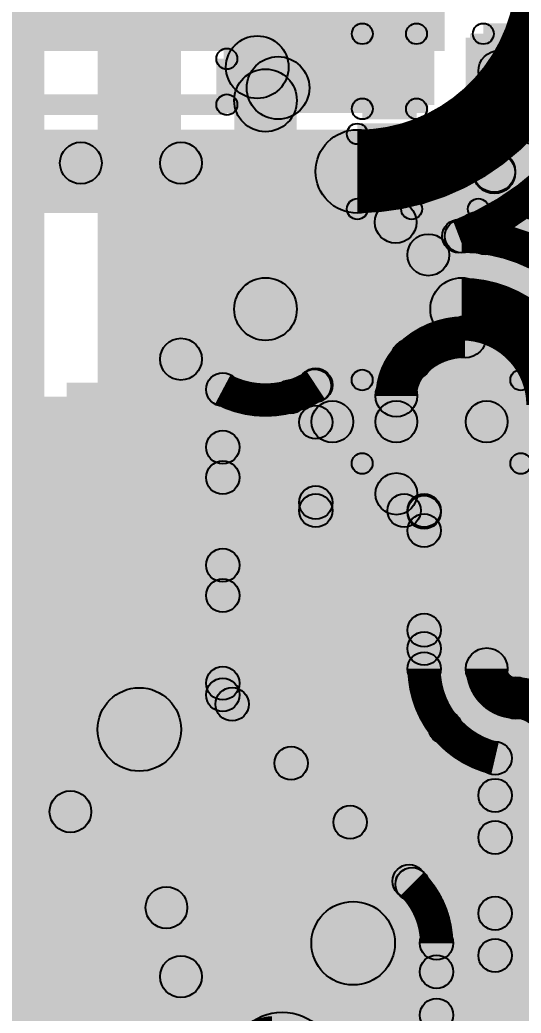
# Model space of a CAD drawing. Header units: millimetres. Extents: x -0.55 to 1.07, y -0.21 to 1.95.
# Drawn here: x -0.0039 to 0.1163, y 0.7132 to 0.9513 of the extents above; entities that cross this region are included whole.
import ezdxf

# ---------------------------------------------------------------- set-up
doc = ezdxf.new("R2010")
doc.units = ezdxf.units.MM
doc.header["$MEASUREMENT"] = 0
for name, color, linetype in [('BottomLayer', 5, 'Continuous'), ('BottomOverlay', 54, 'Continuous'), ('BottomPaste', 16, 'Continuous'), ('BottomSolder', 6, 'Continuous'), ('TopLayer', 1, 'Continuous'), ('TopOverlay', 2, 'Continuous'), ('TopPaste', 8, 'Continuous'), ('TopSolder', 216, 'Continuous'), ('ViaHoleLayer', 16, 'Continuous')]:
    doc.layers.add(name, color=color, linetype=linetype)

# ---------------------------------------------------------------- blocks, each defined once
blk = doc.blocks.new('CAP_0201_B_11')
at = {"layer": 'BottomLayer'}
for points in [[(-0.01772, 0.00591), (-0.00591, 0.00591), (-0.00591, -0.00591), (-0.01772, -0.00591)], [(0.00591, 0.00591), (0.01772, 0.00591), (0.01772, -0.00591), (0.00591, -0.00591)]]:
    blk.add_hatch(color=5, dxfattribs=at).paths.add_polyline_path(points)
at = {"layer": 'BottomOverlay'}
h = blk.add_hatch(color=54, dxfattribs=at)
edge = h.paths.add_edge_path()
edge.add_arc((-0.021, 0.009), 0.0025, 0, 360)
h = blk.add_hatch(color=54, dxfattribs=at)
edge = h.paths.add_edge_path()
edge.add_arc((-0.021, 0.009), 0.0025, 0, 360)
for points in [[(-0.021, 0.0065), (-0.021, 0.0115), (-0.008, 0.0115), (-0.008, 0.0065)], [(0.008, 0.0065), (0.008, 0.0115), (0.021, 0.0115), (0.021, 0.0065)], [(-0.0185, -0.009), (-0.0235, -0.009), (-0.0235, 0.009), (-0.0185, 0.009)], [(0.0235, -0.009), (0.0185, -0.009), (0.0185, 0.009), (0.0235, 0.009)], [(-0.021, -0.0115), (-0.021, -0.0065), (-0.008, -0.0065), (-0.008, -0.0115)], [(0.008, -0.0115), (0.008, -0.0065), (0.021, -0.0065), (0.021, -0.0115)]]:
    blk.add_hatch(color=54, dxfattribs=at).paths.add_polyline_path(points)
h = blk.add_hatch(color=54, dxfattribs=at)
edge = h.paths.add_edge_path()
edge.add_arc((-0.008, 0.009), 0.0025, 0, 360)
h = blk.add_hatch(color=54, dxfattribs=at)
edge = h.paths.add_edge_path()
edge.add_arc((0.008, 0.009), 0.0025, 0, 360)
h = blk.add_hatch(color=54, dxfattribs=at)
edge = h.paths.add_edge_path()
edge.add_arc((0.021, 0.009), 0.0025, 0, 360)
h = blk.add_hatch(color=54, dxfattribs=at)
edge = h.paths.add_edge_path()
edge.add_arc((0.021, 0.009), 0.0025, 0, 360)
h = blk.add_hatch(color=54, dxfattribs=at)
edge = h.paths.add_edge_path()
edge.add_arc((-0.021, -0.009), 0.0025, 0, 360)
h = blk.add_hatch(color=54, dxfattribs=at)
edge = h.paths.add_edge_path()
edge.add_arc((-0.021, -0.009), 0.0025, 0, 360)
h = blk.add_hatch(color=54, dxfattribs=at)
edge = h.paths.add_edge_path()
edge.add_arc((-0.008, -0.009), 0.0025, 0, 360)
h = blk.add_hatch(color=54, dxfattribs=at)
edge = h.paths.add_edge_path()
edge.add_arc((0.008, -0.009), 0.0025, 0, 360)
h = blk.add_hatch(color=54, dxfattribs=at)
edge = h.paths.add_edge_path()
edge.add_arc((0.021, -0.009), 0.0025, 0, 360)
h = blk.add_hatch(color=54, dxfattribs=at)
edge = h.paths.add_edge_path()
edge.add_arc((0.021, -0.009), 0.0025, 0, 360)
at = {"layer": 'BottomPaste'}
for points in [[(-0.01772, 0.00591), (-0.00591, 0.00591), (-0.00591, -0.00591), (-0.01772, -0.00591)], [(0.00591, 0.00591), (0.01772, 0.00591), (0.01772, -0.00591), (0.00591, -0.00591)]]:
    blk.add_hatch(color=16, dxfattribs=at).paths.add_polyline_path(points)
at = {"layer": 'BottomSolder'}
for points in [[(-0.01988, 0.00807), (-0.00374, 0.00807), (-0.00374, -0.00807), (-0.01988, -0.00807)], [(0.00374, 0.00807), (0.01988, 0.00807), (0.01988, -0.00807), (0.00374, -0.00807)]]:
    blk.add_hatch(color=6, dxfattribs=at).paths.add_polyline_path(points)
at = {"layer": 'BottomOverlay'}
for centre in [(-0.021, 0.009), (-0.021, 0.009), (-0.008, 0.009), (0.008, 0.009), (0.021, 0.009), (0.021, 0.009), (-0.021, -0.009), (-0.021, -0.009), (-0.008, -0.009), (0.008, -0.009), (0.021, -0.009), (0.021, -0.009)]:
    blk.add_circle(centre, 0.0025, dxfattribs=at)
blk = doc.blocks.new('R___0201_B_43')
at = {"layer": 'BottomLayer'}
for points in [[(-0.01614, 0.00728), (-0.00551, 0.00728), (-0.00551, -0.00728), (-0.01614, -0.00728)], [(0.00551, 0.00728), (0.01614, 0.00728), (0.01614, -0.00728), (0.00551, -0.00728)]]:
    blk.add_hatch(color=5, dxfattribs=at).paths.add_polyline_path(points)
at = {"layer": 'BottomOverlay'}
h = blk.add_hatch(color=54, dxfattribs=at)
edge = h.paths.add_edge_path()
edge.add_arc((-0.019, 0.01), 0.0025, 0, 360)
h = blk.add_hatch(color=54, dxfattribs=at)
edge = h.paths.add_edge_path()
edge.add_arc((-0.019, 0.01), 0.0025, 0, 360)
for points in [[(-0.019, 0.0075), (-0.019, 0.0125), (0.019, 0.0125), (0.019, 0.0075)], [(-0.0165, -0.01), (-0.0215, -0.01), (-0.0215, 0.01), (-0.0165, 0.01)], [(0.0215, -0.01), (0.0165, -0.01), (0.0165, 0.01), (0.0215, 0.01)], [(-0.019, -0.0125), (-0.019, -0.0075), (0.019, -0.0075), (0.019, -0.0125)]]:
    blk.add_hatch(color=54, dxfattribs=at).paths.add_polyline_path(points)
h = blk.add_hatch(color=54, dxfattribs=at)
edge = h.paths.add_edge_path()
edge.add_arc((0.019, 0.01), 0.0025, 0, 360)
h = blk.add_hatch(color=54, dxfattribs=at)
edge = h.paths.add_edge_path()
edge.add_arc((0.019, 0.01), 0.0025, 0, 360)
h = blk.add_hatch(color=54, dxfattribs=at)
edge = h.paths.add_edge_path()
edge.add_arc((-0.019, -0.01), 0.0025, 0, 360)
h = blk.add_hatch(color=54, dxfattribs=at)
edge = h.paths.add_edge_path()
edge.add_arc((-0.019, -0.01), 0.0025, 0, 360)
h = blk.add_hatch(color=54, dxfattribs=at)
edge = h.paths.add_edge_path()
edge.add_arc((0.019, -0.01), 0.0025, 0, 360)
h = blk.add_hatch(color=54, dxfattribs=at)
edge = h.paths.add_edge_path()
edge.add_arc((0.019, -0.01), 0.0025, 0, 360)
at = {"layer": 'BottomPaste'}
for points in [[(-0.01614, 0.00728), (-0.00551, 0.00728), (-0.00551, -0.00728), (-0.01614, -0.00728)], [(0.00551, 0.00728), (0.01614, 0.00728), (0.01614, -0.00728), (0.00551, -0.00728)]]:
    blk.add_hatch(color=16, dxfattribs=at).paths.add_polyline_path(points)
at = {"layer": 'BottomSolder'}
for points in [[(-0.02014, 0.01128), (-0.00151, 0.01128), (-0.00151, -0.01128), (-0.02014, -0.01128)], [(0.00151, 0.01128), (0.02014, 0.01128), (0.02014, -0.01128), (0.00151, -0.01128)]]:
    blk.add_hatch(color=6, dxfattribs=at).paths.add_polyline_path(points)
at = {"layer": 'BottomOverlay'}
for centre in [(-0.019, 0.01), (-0.019, 0.01), (0.019, 0.01), (0.019, 0.01), (-0.019, -0.01), (-0.019, -0.01), (0.019, -0.01), (0.019, -0.01)]:
    blk.add_circle(centre, 0.0025, dxfattribs=at)
blk = doc.blocks.new('SRU8028_220Y_B_62')
at = {"layer": 'BottomOverlay'}
for points in [[(-0.08546, 0.13446), (-0.09254, 0.14154), (-0.06954, 0.16454), (-0.06246, 0.15746)], [(0.066, 0.166), (0.066, 0.156), (-0.066, 0.156), (-0.066, 0.166)], [(-0.14746, 0.07246), (-0.15454, 0.07954), (-0.09254, 0.14154), (-0.08546, 0.13446)]]:
    blk.add_hatch(color=54, dxfattribs=at).paths.add_polyline_path(points)
h = blk.add_hatch(color=54, dxfattribs=at)
edge = h.paths.add_edge_path()
edge.add_arc((-0.066, 0.161), 0.005, 0, 360)
h = blk.add_hatch(color=54, dxfattribs=at)
edge = h.paths.add_edge_path()
edge.add_arc((-0.066, 0.161), 0.005, 0, 360)
h = blk.add_hatch(color=54, dxfattribs=at)
edge = h.paths.add_edge_path()
edge.add_arc((-0.089, 0.138), 0.005, 0, 360)
h = blk.add_hatch(color=54, dxfattribs=at)
edge = h.paths.add_edge_path()
edge.add_arc((-0.089, 0.138), 0.005, 0, 360)
for centre in [(-0.066, 0.161), (-0.066, 0.161), (-0.089, 0.138), (-0.089, 0.138)]:
    blk.add_circle(centre, 0.005, dxfattribs=at)
blk = doc.blocks.new('SMC_65')
at = {"layer": 'TopLayer'}
blk.add_hatch(color=1, dxfattribs=at).paths.add_polyline_path([(0.11163, 0.06437), (0.19037, 0.06437), (0.19037, -0.06437), (0.11163, -0.06437)])
at = {"layer": 'TopOverlay'}
h = blk.add_hatch(color=2, dxfattribs=at)
edge = h.paths.add_edge_path()
edge.add_arc((0.111, 0.121), 0.005, 0, 360)
for points in [[(0.111, 0.116), (0.111, 0.126), (0.135, 0.126), (0.135, 0.116)], [(0.135, 0.067), (0.23626, 0.067), (0.23626, 0.125), (0.135, 0.125)], [(0.193, -0.125), (0.23726, -0.125), (0.23726, 0.125), (0.193, 0.125)], [(0.14, 0.074), (0.13, 0.074), (0.13, 0.121), (0.14, 0.121)], [(0.135, -0.125), (0.23726, -0.125), (0.23726, -0.067), (0.135, -0.067)], [(0.14, -0.121), (0.13, -0.121), (0.13, -0.074), (0.14, -0.074)]]:
    blk.add_hatch(color=2, dxfattribs=at).paths.add_polyline_path(points)
h = blk.add_hatch(color=2, dxfattribs=at)
edge = h.paths.add_edge_path()
edge.add_arc((0.135, 0.121), 0.005, 0, 360)
h = blk.add_hatch(color=2, dxfattribs=at)
edge = h.paths.add_edge_path()
edge.add_arc((0.135, 0.121), 0.005, 0, 360)
h = blk.add_hatch(color=2, dxfattribs=at)
edge = h.paths.add_edge_path()
edge.add_arc((0.135, 0.074), 0.005, 0, 360)
h = blk.add_hatch(color=2, dxfattribs=at)
edge = h.paths.add_edge_path()
edge.add_arc((0.135, -0.074), 0.005, 0, 360)
at = {"layer": 'TopPaste'}
blk.add_hatch(color=8, dxfattribs=at).paths.add_polyline_path([(0.11163, 0.06437), (0.19037, 0.06437), (0.19037, -0.06437), (0.11163, -0.06437)])
at = {"layer": 'TopSolder'}
blk.add_hatch(color=216, dxfattribs=at).paths.add_polyline_path([(0.10763, 0.06837), (0.19437, 0.06837), (0.19437, -0.06837), (0.10763, -0.06837)])
at = {"layer": 'TopOverlay'}
for centre in [(0.111, 0.121), (0.135, 0.121), (0.135, 0.121), (0.135, 0.074), (0.135, -0.074)]:
    blk.add_circle(centre, 0.005, dxfattribs=at)
blk = doc.blocks.new('C___C____C_68')
at = {"layer": 'TopLayer'}
blk.add_hatch(color=1, dxfattribs=at).paths.add_polyline_path([(0.06379, 0.05315), (0.16221, 0.05315), (0.16221, -0.05315), (0.06379, -0.05315)])
at = {"layer": 'TopOverlay'}
h = blk.add_hatch(color=2, dxfattribs=at)
edge = h.paths.add_edge_path()
edge.add_arc((0.114, -0.059), 0.0025, 0, 360)
for points in [[(0.1165, -0.07), (0.1115, -0.07), (0.1115, -0.059), (0.1165, -0.059)], [(-0.112, -0.0725), (-0.112, -0.0675), (0.114, -0.0675), (0.114, -0.0725)]]:
    blk.add_hatch(color=2, dxfattribs=at).paths.add_polyline_path(points)
h = blk.add_hatch(color=2, dxfattribs=at)
edge = h.paths.add_edge_path()
edge.add_arc((0.114, -0.07), 0.0025, 0, 360)
h = blk.add_hatch(color=2, dxfattribs=at)
edge = h.paths.add_edge_path()
edge.add_arc((0.114, -0.07), 0.0025, 0, 360)
at = {"layer": 'TopPaste'}
blk.add_hatch(color=8, dxfattribs=at).paths.add_polyline_path([(0.06379, 0.05315), (0.16221, 0.05315), (0.16221, -0.05315), (0.06379, -0.05315)])
at = {"layer": 'TopSolder'}
blk.add_hatch(color=216, dxfattribs=at).paths.add_polyline_path([(0.05979, 0.05715), (0.16621, 0.05715), (0.16621, -0.05715), (0.05979, -0.05715)])
at = {"layer": 'TopOverlay'}
for centre in [(0.114, -0.059), (0.114, -0.07), (0.114, -0.07)]:
    blk.add_circle(centre, 0.0025, dxfattribs=at)
blk = doc.blocks.new('CAP_0201_B_73')
at = {"layer": 'BottomLayer'}
for points in [[(-0.01772, 0.00591), (-0.00591, 0.00591), (-0.00591, -0.00591), (-0.01772, -0.00591)], [(0.00591, 0.00591), (0.01772, 0.00591), (0.01772, -0.00591), (0.00591, -0.00591)]]:
    blk.add_hatch(color=5, dxfattribs=at).paths.add_polyline_path(points)
at = {"layer": 'BottomOverlay'}
h = blk.add_hatch(color=54, dxfattribs=at)
edge = h.paths.add_edge_path()
edge.add_arc((-0.021, 0.009), 0.0025, 0, 360)
h = blk.add_hatch(color=54, dxfattribs=at)
edge = h.paths.add_edge_path()
edge.add_arc((-0.021, 0.009), 0.0025, 0, 360)
for points in [[(-0.021, 0.0065), (-0.021, 0.0115), (-0.008, 0.0115), (-0.008, 0.0065)], [(0.008, 0.0065), (0.008, 0.0115), (0.021, 0.0115), (0.021, 0.0065)], [(-0.0185, -0.009), (-0.0235, -0.009), (-0.0235, 0.009), (-0.0185, 0.009)], [(0.0235, -0.009), (0.0185, -0.009), (0.0185, 0.009), (0.0235, 0.009)], [(-0.021, -0.0115), (-0.021, -0.0065), (-0.008, -0.0065), (-0.008, -0.0115)], [(0.008, -0.0115), (0.008, -0.0065), (0.021, -0.0065), (0.021, -0.0115)]]:
    blk.add_hatch(color=54, dxfattribs=at).paths.add_polyline_path(points)
h = blk.add_hatch(color=54, dxfattribs=at)
edge = h.paths.add_edge_path()
edge.add_arc((-0.008, 0.009), 0.0025, 0, 360)
h = blk.add_hatch(color=54, dxfattribs=at)
edge = h.paths.add_edge_path()
edge.add_arc((0.008, 0.009), 0.0025, 0, 360)
h = blk.add_hatch(color=54, dxfattribs=at)
edge = h.paths.add_edge_path()
edge.add_arc((0.021, 0.009), 0.0025, 0, 360)
h = blk.add_hatch(color=54, dxfattribs=at)
edge = h.paths.add_edge_path()
edge.add_arc((0.021, 0.009), 0.0025, 0, 360)
h = blk.add_hatch(color=54, dxfattribs=at)
edge = h.paths.add_edge_path()
edge.add_arc((-0.021, -0.009), 0.0025, 0, 360)
h = blk.add_hatch(color=54, dxfattribs=at)
edge = h.paths.add_edge_path()
edge.add_arc((-0.021, -0.009), 0.0025, 0, 360)
h = blk.add_hatch(color=54, dxfattribs=at)
edge = h.paths.add_edge_path()
edge.add_arc((-0.008, -0.009), 0.0025, 0, 360)
h = blk.add_hatch(color=54, dxfattribs=at)
edge = h.paths.add_edge_path()
edge.add_arc((0.008, -0.009), 0.0025, 0, 360)
h = blk.add_hatch(color=54, dxfattribs=at)
edge = h.paths.add_edge_path()
edge.add_arc((0.021, -0.009), 0.0025, 0, 360)
h = blk.add_hatch(color=54, dxfattribs=at)
edge = h.paths.add_edge_path()
edge.add_arc((0.021, -0.009), 0.0025, 0, 360)
at = {"layer": 'BottomPaste'}
for points in [[(-0.01772, 0.00591), (-0.00591, 0.00591), (-0.00591, -0.00591), (-0.01772, -0.00591)], [(0.00591, 0.00591), (0.01772, 0.00591), (0.01772, -0.00591), (0.00591, -0.00591)]]:
    blk.add_hatch(color=16, dxfattribs=at).paths.add_polyline_path(points)
at = {"layer": 'BottomSolder'}
for points in [[(-0.01988, 0.00807), (-0.00374, 0.00807), (-0.00374, -0.00807), (-0.01988, -0.00807)], [(0.00374, 0.00807), (0.01988, 0.00807), (0.01988, -0.00807), (0.00374, -0.00807)]]:
    blk.add_hatch(color=6, dxfattribs=at).paths.add_polyline_path(points)
at = {"layer": 'BottomOverlay'}
for centre in [(-0.021, 0.009), (-0.021, 0.009), (-0.008, 0.009), (0.008, 0.009), (0.021, 0.009), (0.021, 0.009), (-0.021, -0.009), (-0.021, -0.009), (-0.008, -0.009), (0.008, -0.009), (0.021, -0.009), (0.021, -0.009)]:
    blk.add_circle(centre, 0.0025, dxfattribs=at)

msp = doc.modelspace()

# ---------------------------------------------------------------- hatches: boundary and pattern name
at = {"layer": 'BottomLayer'}
for points in [[(0.03476, 0.78124), (0.01476, 0.78124), (0.01476, 1.07602), (0.03476, 1.07602)], [(-0.198, 0.777), (0.002, 0.777), (0.002, 1.054), (-0.198, 1.054)], [(0.045, 0.929), (0.094, 0.929), (0.094, 0.948), (0.045, 0.948)], [(0.104, 0.92911), (0.124, 0.92911), (0.124, 0.948), (0.104, 0.948)], [(0.04772, 0.9347), (0.05832, 0.9453), (0.0633, 0.94032), (0.0527, 0.92972)], [(0.10746, 0.93546), (0.11454, 0.94254), (0.11917, 0.93791), (0.11209, 0.93083)], [(0.0603, 0.92672), (0.0497, 0.93732), (0.0527, 0.94032), (0.0633, 0.92972)], [(0.11563, 0.92937), (0.11563, 0.93937), (0.14457, 0.93937), (0.14457, 0.92937)], [(0.0625, 0.882), (0.0475, 0.882), (0.0475, 0.93202), (0.0625, 0.93202)], [(0.10981, 0.90968), (0.10981, 0.91968), (0.14457, 0.91968), (0.14457, 0.90968)], [(0.09119, 0.90281), (0.08119, 0.90281), (0.08119, 0.915), (0.09119, 0.915)], [(0.11481, 0.91468), (0.10481, 0.91468), (0.10481, 0.915), (0.11481, 0.915)], [(0.08265, 0.89928), (0.08972, 0.90635), (0.09754, 0.89854), (0.09046, 0.89146)], [(0.094, 0.89), (0.094, 0.9), (0.14457, 0.9), (0.14457, 0.89)], [(0.10283, 0.87031), (0.10283, 0.88031), (0.14457, 0.88031), (0.14457, 0.87031)], [(0.04759, 0.8388), (0.04193, 0.84446), (0.06392, 0.86645), (0.06958, 0.8608)], [(0.04876, 0.78953), (0.04076, 0.78953), (0.04076, 0.86274), (0.04876, 0.86274)], [(0.05809, 0.85818), (0.06375, 0.86384), (0.06986, 0.85773), (0.0642, 0.85207)], [(0.07103, 0.83372), (0.06303, 0.83372), (0.06303, 0.86381), (0.07103, 0.86381)], [(0.07103, 0.85), (0.07103, 0.86), (0.08635, 0.86), (0.08635, 0.85)], [(0.09135, 0.855), (0.08135, 0.855), (0.08135, 0.86118), (0.09135, 0.86118)], [(0.108, 0.85), (0.108, 0.86), (0.14305, 0.86), (0.14305, 0.85)], [(0.09135, 0.83772), (0.08135, 0.83772), (0.08135, 0.855), (0.09135, 0.855)], [(0.113, 0.79578), (0.103, 0.79578), (0.103, 0.855), (0.113, 0.855)], [(0.04193, 0.84606), (0.04759, 0.85172), (0.09583, 0.80347), (0.09017, 0.79782)], [(0.04759, 0.81052), (0.04193, 0.81618), (0.0642, 0.83845), (0.06986, 0.83279)], [(0.04982, 0.78447), (0.04416, 0.79012), (0.09017, 0.83613), (0.09583, 0.83048)], [(0.06703, 0.82972), (0.06703, 0.83772), (0.093, 0.83772), (0.093, 0.82972)], [(0.08539, 0.83089), (0.09104, 0.83654), (0.09583, 0.83176), (0.09017, 0.8261)], [(0.097, 0.79578), (0.089, 0.79578), (0.089, 0.83372), (0.097, 0.83372)], [(0.04193, 0.81778), (0.04759, 0.82343), (0.11283, 0.75819), (0.10717, 0.75253)], [(0.06396, 0.77032), (0.0583, 0.77598), (0.09017, 0.80785), (0.09583, 0.80219)], [(0.04193, 0.78949), (0.04759, 0.79515), (0.11283, 0.72991), (0.10717, 0.72425)], [(0.04193, 0.7867), (0.04759, 0.79235), (0.09294, 0.747), (0.08728, 0.74135)], [(0.01769, 0.77417), (0.03183, 0.78831), (0.08307, 0.73707), (0.06893, 0.72293)], [(0.0781, 0.75618), (0.07245, 0.76184), (0.09521, 0.7846), (0.10086, 0.77894)], [(0.114, 0.70583), (0.106, 0.70583), (0.106, 0.77435), (0.114, 0.77435)], [(0.09224, 0.74204), (0.08659, 0.7477), (0.10717, 0.76828), (0.11283, 0.76262)], [(0.09883, 0.72034), (0.09317, 0.726), (0.10717, 0.74), (0.11283, 0.73434)], [(0.086, 0.52567), (0.066, 0.52567), (0.066, 0.73), (0.086, 0.73)], [(0.1, 0.53395), (0.092, 0.53395), (0.092, 0.73), (0.1, 0.73)], [(0.035, 0.717), (-0.089, 0.717), (-0.089, 0.314), (0.035, 0.314)], [(0.09317, 0.70997), (0.09883, 0.71562), (0.10962, 0.70483), (0.10396, 0.69918)]]:
    msp.add_hatch(color=5, dxfattribs=at).paths.add_polyline_path(points)
h = msp.add_hatch(color=5, dxfattribs=at)
edge = h.paths.add_edge_path()
edge.add_arc((0.05302, 0.94), 0.0075, 0, 360)
h = msp.add_hatch(color=5, dxfattribs=at)
edge = h.paths.add_edge_path()
edge.add_arc((0.111, 0.939), 0.005, 0, 360)
h = msp.add_hatch(color=5, dxfattribs=at)
edge = h.paths.add_edge_path()
edge.add_arc((0.058, 0.93502), 0.0075, 0, 360)
h = msp.add_hatch(color=5, dxfattribs=at)
edge = h.paths.add_edge_path()
edge.add_arc((0.058, 0.93502), 0.0075, 0, 360)
h = msp.add_hatch(color=5, dxfattribs=at)
edge = h.paths.add_edge_path()
edge.add_arc((0.055, 0.93202), 0.0075, 0, 360)
h = msp.add_hatch(color=5, dxfattribs=at)
edge = h.paths.add_edge_path()
edge.add_arc((0.055, 0.93202), 0.0075, 0, 360)
h = msp.add_hatch(color=5, dxfattribs=at)
edge = h.paths.add_edge_path()
edge.add_arc((0.11563, 0.93437), 0.005, 0, 360)
h = msp.add_hatch(color=5, dxfattribs=at)
edge = h.paths.add_edge_path()
edge.add_arc((0.11563, 0.93437), 0.005, 0, 360)
h = msp.add_hatch(color=5, dxfattribs=at)
edge = h.paths.add_edge_path()
edge.add_arc((0.08619, 0.915), 0.005, 0, 360)
h = msp.add_hatch(color=5, dxfattribs=at)
edge = h.paths.add_edge_path()
edge.add_arc((0.10981, 0.915), 0.005, 0, 360)
h = msp.add_hatch(color=5, dxfattribs=at)
edge = h.paths.add_edge_path()
edge.add_arc((0.10981, 0.91468), 0.005, 0, 360)
h = msp.add_hatch(color=5, dxfattribs=at)
edge = h.paths.add_edge_path()
edge.add_arc((0.10981, 0.91468), 0.005, 0, 360)
h = msp.add_hatch(color=5, dxfattribs=at)
edge = h.paths.add_edge_path()
edge.add_arc((0.08619, 0.90281), 0.005, 0, 360)
h = msp.add_hatch(color=5, dxfattribs=at)
edge = h.paths.add_edge_path()
edge.add_arc((0.08619, 0.90281), 0.005, 0, 360)
h = msp.add_hatch(color=5, dxfattribs=at)
edge = h.paths.add_edge_path()
edge.add_arc((0.094, 0.895), 0.005, 0, 360)
h = msp.add_hatch(color=5, dxfattribs=at)
edge = h.paths.add_edge_path()
edge.add_arc((0.094, 0.895), 0.005, 0, 360)
h = msp.add_hatch(color=5, dxfattribs=at)
edge = h.paths.add_edge_path()
edge.add_arc((0.055, 0.882), 0.01181, 0, 360)
h = msp.add_hatch(color=5, dxfattribs=at)
edge = h.paths.add_edge_path()
edge.add_arc((0.055, 0.882), 0.0075, 0, 360)
h = msp.add_hatch(color=5, dxfattribs=at)
edge = h.paths.add_edge_path()
edge.add_arc((0.10283, 0.87531), 0.005, 0, 360)
h = msp.add_hatch(color=5, dxfattribs=at)
edge = h.paths.add_edge_path()
edge.add_arc((0.10283, 0.87531), 0.005, 0, 360)
h = msp.add_hatch(color=5, dxfattribs=at)
edge = h.paths.add_edge_path()
edge.add_arc((0.09, 0.87), 0.005, 0, 360)
h = msp.add_hatch(color=5, dxfattribs=at)
edge = h.paths.add_edge_path()
edge.add_arc((0.09, 0.87), 0.005, 0, 360)
h = msp.add_hatch(color=5, dxfattribs=at)
edge = h.paths.add_edge_path()
edge.add_arc((0.04476, 0.86274), 0.004, 0, 360)
h = msp.add_hatch(color=5, dxfattribs=at)
edge = h.paths.add_edge_path()
edge.add_arc((0.04476, 0.86274), 0.004, 0, 360)
h = msp.add_hatch(color=5, dxfattribs=at)
edge = h.paths.add_edge_path()
edge.add_arc((0.06675, 0.86363), 0.004, 0, 360)
h = msp.add_hatch(color=5, dxfattribs=at)
edge = h.paths.add_edge_path()
edge.add_arc((0.06703, 0.86381), 0.004, 0, 360)
h = msp.add_hatch(color=5, dxfattribs=at)
edge = h.paths.add_edge_path()
edge.add_arc((0.06703, 0.86381), 0.004, 0, 360)
h = msp.add_hatch(color=5, dxfattribs=at)
edge = h.paths.add_edge_path()
edge.add_arc((0.06092, 0.86101), 0.004, 0, 360)
h = msp.add_hatch(color=5, dxfattribs=at)
edge = h.paths.add_edge_path()
edge.add_arc((0.08635, 0.86118), 0.005, 0, 360)
h = msp.add_hatch(color=5, dxfattribs=at)
edge = h.paths.add_edge_path()
edge.add_arc((0.08635, 0.86118), 0.005, 0, 360)
h = msp.add_hatch(color=5, dxfattribs=at)
edge = h.paths.add_edge_path()
edge.add_arc((0.07103, 0.855), 0.005, 0, 360)
h = msp.add_hatch(color=5, dxfattribs=at)
edge = h.paths.add_edge_path()
edge.add_arc((0.08635, 0.855), 0.005, 0, 360)
h = msp.add_hatch(color=5, dxfattribs=at)
edge = h.paths.add_edge_path()
edge.add_arc((0.08635, 0.855), 0.005, 0, 360)
h = msp.add_hatch(color=5, dxfattribs=at)
edge = h.paths.add_edge_path()
edge.add_arc((0.08635, 0.855), 0.005, 0, 360)
h = msp.add_hatch(color=5, dxfattribs=at)
edge = h.paths.add_edge_path()
edge.add_arc((0.108, 0.855), 0.005, 0, 360)
h = msp.add_hatch(color=5, dxfattribs=at)
edge = h.paths.add_edge_path()
edge.add_arc((0.108, 0.855), 0.005, 0, 360)
h = msp.add_hatch(color=5, dxfattribs=at)
edge = h.paths.add_edge_path()
edge.add_arc((0.06703, 0.8549), 0.004, 0, 360)
h = msp.add_hatch(color=5, dxfattribs=at)
edge = h.paths.add_edge_path()
edge.add_arc((0.04476, 0.84889), 0.004, 0, 360)
h = msp.add_hatch(color=5, dxfattribs=at)
edge = h.paths.add_edge_path()
edge.add_arc((0.04476, 0.84163), 0.004, 0, 360)
h = msp.add_hatch(color=5, dxfattribs=at)
edge = h.paths.add_edge_path()
edge.add_arc((0.08635, 0.83772), 0.005, 0, 360)
h = msp.add_hatch(color=5, dxfattribs=at)
edge = h.paths.add_edge_path()
edge.add_arc((0.06703, 0.83562), 0.004, 0, 360)
h = msp.add_hatch(color=5, dxfattribs=at)
edge = h.paths.add_edge_path()
edge.add_arc((0.06703, 0.83372), 0.004, 0, 360)
h = msp.add_hatch(color=5, dxfattribs=at)
edge = h.paths.add_edge_path()
edge.add_arc((0.06703, 0.83372), 0.004, 0, 360)
h = msp.add_hatch(color=5, dxfattribs=at)
edge = h.paths.add_edge_path()
edge.add_arc((0.08821, 0.83372), 0.004, 0, 360)
h = msp.add_hatch(color=5, dxfattribs=at)
edge = h.paths.add_edge_path()
edge.add_arc((0.093, 0.83372), 0.004, 0, 360)
h = msp.add_hatch(color=5, dxfattribs=at)
edge = h.paths.add_edge_path()
edge.add_arc((0.093, 0.83372), 0.004, 0, 360)
h = msp.add_hatch(color=5, dxfattribs=at)
edge = h.paths.add_edge_path()
edge.add_arc((0.093, 0.83331), 0.004, 0, 360)
h = msp.add_hatch(color=5, dxfattribs=at)
edge = h.paths.add_edge_path()
edge.add_arc((0.093, 0.82893), 0.004, 0, 360)
h = msp.add_hatch(color=5, dxfattribs=at)
edge = h.paths.add_edge_path()
edge.add_arc((0.04476, 0.8206), 0.004, 0, 360)
h = msp.add_hatch(color=5, dxfattribs=at)
edge = h.paths.add_edge_path()
edge.add_arc((0.04476, 0.81335), 0.004, 0, 360)
h = msp.add_hatch(color=5, dxfattribs=at)
edge = h.paths.add_edge_path()
edge.add_arc((0.093, 0.80502), 0.004, 0, 360)
h = msp.add_hatch(color=5, dxfattribs=at)
edge = h.paths.add_edge_path()
edge.add_arc((0.093, 0.80065), 0.004, 0, 360)
h = msp.add_hatch(color=5, dxfattribs=at)
edge = h.paths.add_edge_path()
edge.add_arc((0.108, 0.79578), 0.005, 0, 360)
h = msp.add_hatch(color=5, dxfattribs=at)
edge = h.paths.add_edge_path()
edge.add_arc((0.108, 0.79578), 0.005, 0, 360)
h = msp.add_hatch(color=5, dxfattribs=at)
edge = h.paths.add_edge_path()
edge.add_arc((0.093, 0.79578), 0.004, 0, 360)
h = msp.add_hatch(color=5, dxfattribs=at)
edge = h.paths.add_edge_path()
edge.add_arc((0.093, 0.79578), 0.004, 0, 360)
h = msp.add_hatch(color=5, dxfattribs=at)
edge = h.paths.add_edge_path()
edge.add_arc((0.04476, 0.79232), 0.004, 0, 360)
h = msp.add_hatch(color=5, dxfattribs=at)
edge = h.paths.add_edge_path()
edge.add_arc((0.04476, 0.78953), 0.004, 0, 360)
h = msp.add_hatch(color=5, dxfattribs=at)
edge = h.paths.add_edge_path()
edge.add_arc((0.04476, 0.78953), 0.004, 0, 360)
h = msp.add_hatch(color=5, dxfattribs=at)
edge = h.paths.add_edge_path()
edge.add_arc((0.115, 0.78878), 0.005, 0, 360)
h = msp.add_hatch(color=5, dxfattribs=at)
edge = h.paths.add_edge_path()
edge.add_arc((0.115, 0.78878), 0.005, 0, 360)
h = msp.add_hatch(color=5, dxfattribs=at)
edge = h.paths.add_edge_path()
edge.add_arc((0.02476, 0.78124), 0.01, 0, 360)
h = msp.add_hatch(color=5, dxfattribs=at)
edge = h.paths.add_edge_path()
edge.add_arc((0.02476, 0.78124), 0.01, 0, 360)
h = msp.add_hatch(color=5, dxfattribs=at)
edge = h.paths.add_edge_path()
edge.add_arc((0.04699, 0.78729), 0.004, 0, 360)
h = msp.add_hatch(color=5, dxfattribs=at)
edge = h.paths.add_edge_path()
edge.add_arc((0.09803, 0.78177), 0.004, 0, 360)
h = msp.add_hatch(color=5, dxfattribs=at)
edge = h.paths.add_edge_path()
edge.add_arc((0.06113, 0.77315), 0.004, 0, 360)
h = msp.add_hatch(color=5, dxfattribs=at)
edge = h.paths.add_edge_path()
edge.add_arc((0.11, 0.77435), 0.004, 0, 360)
h = msp.add_hatch(color=5, dxfattribs=at)
edge = h.paths.add_edge_path()
edge.add_arc((0.11, 0.77435), 0.004, 0, 360)
h = msp.add_hatch(color=5, dxfattribs=at)
edge = h.paths.add_edge_path()
edge.add_arc((0.11, 0.76545), 0.004, 0, 360)
h = msp.add_hatch(color=5, dxfattribs=at)
edge = h.paths.add_edge_path()
edge.add_arc((0.07527, 0.75901), 0.004, 0, 360)
h = msp.add_hatch(color=5, dxfattribs=at)
edge = h.paths.add_edge_path()
edge.add_arc((0.11, 0.75536), 0.004, 0, 360)
h = msp.add_hatch(color=5, dxfattribs=at)
edge = h.paths.add_edge_path()
edge.add_arc((0.08942, 0.74487), 0.004, 0, 360)
h = msp.add_hatch(color=5, dxfattribs=at)
edge = h.paths.add_edge_path()
edge.add_arc((0.09011, 0.74417), 0.004, 0, 360)
h = msp.add_hatch(color=5, dxfattribs=at)
edge = h.paths.add_edge_path()
edge.add_arc((0.09011, 0.74417), 0.004, 0, 360)
h = msp.add_hatch(color=5, dxfattribs=at)
edge = h.paths.add_edge_path()
edge.add_arc((0.09014, 0.74414), 0.004, 0, 360)
h = msp.add_hatch(color=5, dxfattribs=at)
edge = h.paths.add_edge_path()
edge.add_arc((0.11, 0.73717), 0.004, 0, 360)
h = msp.add_hatch(color=5, dxfattribs=at)
edge = h.paths.add_edge_path()
edge.add_arc((0.076, 0.73), 0.01, 0, 360)
h = msp.add_hatch(color=5, dxfattribs=at)
edge = h.paths.add_edge_path()
edge.add_arc((0.076, 0.73), 0.01, 0, 360)
h = msp.add_hatch(color=5, dxfattribs=at)
edge = h.paths.add_edge_path()
edge.add_arc((0.096, 0.73), 0.004, 0, 360)
h = msp.add_hatch(color=5, dxfattribs=at)
edge = h.paths.add_edge_path()
edge.add_arc((0.096, 0.73), 0.004, 0, 360)
h = msp.add_hatch(color=5, dxfattribs=at)
edge = h.paths.add_edge_path()
edge.add_arc((0.096, 0.73), 0.004, 0, 360)
h = msp.add_hatch(color=5, dxfattribs=at)
edge = h.paths.add_edge_path()
edge.add_arc((0.11, 0.72708), 0.004, 0, 360)
h = msp.add_hatch(color=5, dxfattribs=at)
edge = h.paths.add_edge_path()
edge.add_arc((0.096, 0.72317), 0.004, 0, 360)
h = msp.add_hatch(color=5, dxfattribs=at)
edge = h.paths.add_edge_path()
edge.add_arc((0.096, 0.71279), 0.004, 0, 360)
at = {"layer": 'TopLayer'}
for points in [[(-0.024, 0.905), (-0.024, 0.925), (0.077, 0.925), (0.077, 0.905)], [(0.10269, 0.89844), (0.10834, 0.9041), (0.11051, 0.90193), (0.10486, 0.89627)], [(0.055, 0.8745), (0.055, 0.8895), (0.102, 0.8895), (0.102, 0.8745)], [(-0.006, 0.66445), (0.09, 0.66445), (0.09, 0.861), (-0.006, 0.861)]]:
    msp.add_hatch(color=1, dxfattribs=at).paths.add_polyline_path(points)
h = msp.add_hatch(color=1, dxfattribs=at)
edge = h.paths.add_edge_path()
edge.add_arc((0.077, 0.915), 0.01, 0, 360)
h = msp.add_hatch(color=1, dxfattribs=at)
edge = h.paths.add_edge_path()
edge.add_arc((0.077, 0.915), 0.01, 0, 360)
h = msp.add_hatch(color=1, dxfattribs=at)
edge = h.paths.add_edge_path()
edge.add_arc((0.10552, 0.90127), 0.004, 0, 360)
h = msp.add_hatch(color=1, dxfattribs=at)
edge = h.paths.add_edge_path()
edge.add_arc((0.10133, 0.8995), 0.004, 0, 360)
h = msp.add_hatch(color=1, dxfattribs=at)
edge = h.paths.add_edge_path()
edge.add_arc((0.102, 0.8995), 0.004, 0, 360)
h = msp.add_hatch(color=1, dxfattribs=at)
edge = h.paths.add_edge_path()
edge.add_arc((0.10768, 0.8991), 0.004, 0, 360)
h = msp.add_hatch(color=1, dxfattribs=at)
edge = h.paths.add_edge_path()
edge.add_arc((0.055, 0.882), 0.01181, 0, 360)
h = msp.add_hatch(color=1, dxfattribs=at)
edge = h.paths.add_edge_path()
edge.add_arc((0.055, 0.882), 0.0075, 0, 360)
h = msp.add_hatch(color=1, dxfattribs=at)
edge = h.paths.add_edge_path()
edge.add_arc((0.102, 0.882), 0.0075, 0, 360)
h = msp.add_hatch(color=1, dxfattribs=at)
edge = h.paths.add_edge_path()
edge.add_arc((0.102, 0.882), 0.0075, 0, 360)
h = msp.add_hatch(color=1, dxfattribs=at)
edge = h.paths.add_edge_path()
edge.add_arc((0.059, 0.701), 0.0125, 0, 360)
at = {"layer": 'ViaHoleLayer'}
h = msp.add_hatch(color=16, dxfattribs=at)
edge = h.paths.add_edge_path()
edge.add_arc((0.055, 0.882), 0.00591, 0, 360)

# ---------------------------------------------------------------- linework, layer by layer
at = {"layer": 'BottomLayer'}
for points, const_width in [([(0.09, 0.87, -0.198912), (0.10283, 0.87531)], 0.01), ([(0.08635, 0.86118, -0.198912), (0.09, 0.87)], 0.01), ([(0.06703, 0.86381, -0.274905), (0.04476, 0.86274)], 0.008), ([(0.115, 0.78878, -0.414214), (0.108, 0.79578)], 0.01), ([(0.11, 0.77435, -0.348547), (0.093, 0.79578)], 0.008), ([(0.115, 0.78878, -0.414214), (0.125, 0.77878)], 0.01), ([(0.09011, 0.74417, -0.199496), (0.096, 0.73)], 0.008), ([(0.09014, 0.74414, -0.198912), (0.096, 0.73)], 0.008)]:
    msp.add_lwpolyline(points, format="xyb", dxfattribs=dict(at, const_width=const_width))
for centre, radius in [((0.05302, 0.94), 0.0075), ((0.111, 0.939), 0.005), ((0.058, 0.93502), 0.0075), ((0.058, 0.93502), 0.0075), ((0.055, 0.93202), 0.0075), ((0.055, 0.93202), 0.0075), ((0.11563, 0.93437), 0.005), ((0.11563, 0.93437), 0.005), ((0.08619, 0.915), 0.005), ((0.10981, 0.915), 0.005), ((0.10981, 0.91468), 0.005), ((0.10981, 0.91468), 0.005), ((0.08619, 0.90281), 0.005), ((0.08619, 0.90281), 0.005), ((0.094, 0.895), 0.005), ((0.094, 0.895), 0.005), ((0.055, 0.882), 0.0075), ((0.10283, 0.87531), 0.005), ((0.10283, 0.87531), 0.005), ((0.09, 0.87), 0.005), ((0.09, 0.87), 0.005), ((0.04476, 0.86274), 0.004), ((0.04476, 0.86274), 0.004), ((0.06675, 0.86363), 0.004), ((0.06703, 0.86381), 0.004), ((0.06703, 0.86381), 0.004), ((0.06092, 0.86101), 0.004), ((0.08635, 0.86118), 0.005), ((0.08635, 0.86118), 0.005), ((0.07103, 0.855), 0.005), ((0.08635, 0.855), 0.005), ((0.08635, 0.855), 0.005), ((0.08635, 0.855), 0.005), ((0.108, 0.855), 0.005), ((0.108, 0.855), 0.005), ((0.06703, 0.8549), 0.004), ((0.04476, 0.84889), 0.004), ((0.04476, 0.84163), 0.004), ((0.08635, 0.83772), 0.005), ((0.06703, 0.83562), 0.004), ((0.06703, 0.83372), 0.004), ((0.06703, 0.83372), 0.004), ((0.08821, 0.83372), 0.004), ((0.093, 0.83372), 0.004), ((0.093, 0.83372), 0.004), ((0.093, 0.83331), 0.004), ((0.093, 0.82893), 0.004), ((0.04476, 0.8206), 0.004), ((0.04476, 0.81335), 0.004), ((0.093, 0.80502), 0.004), ((0.093, 0.80065), 0.004), ((0.108, 0.79578), 0.005), ((0.108, 0.79578), 0.005), ((0.093, 0.79578), 0.004), ((0.093, 0.79578), 0.004), ((0.04476, 0.79232), 0.004), ((0.04476, 0.78953), 0.004), ((0.04476, 0.78953), 0.004), ((0.115, 0.78878), 0.005), ((0.115, 0.78878), 0.005), ((0.02476, 0.78124), 0.01), ((0.02476, 0.78124), 0.01), ((0.04699, 0.78729), 0.004), ((0.09803, 0.78177), 0.004), ((0.06113, 0.77315), 0.004), ((0.11, 0.77435), 0.004), ((0.11, 0.77435), 0.004), ((0.11, 0.76545), 0.004), ((0.07527, 0.75901), 0.004), ((0.11, 0.75536), 0.004), ((0.08942, 0.74487), 0.004), ((0.09011, 0.74417), 0.004), ((0.09011, 0.74417), 0.004), ((0.09014, 0.74414), 0.004), ((0.11, 0.73717), 0.004), ((0.076, 0.73), 0.01), ((0.076, 0.73), 0.01), ((0.096, 0.73), 0.004), ((0.096, 0.73), 0.004), ((0.096, 0.73), 0.004), ((0.11, 0.72708), 0.004), ((0.096, 0.72317), 0.004), ((0.096, 0.71279), 0.004)]:
    msp.add_circle(centre, radius, dxfattribs=at)
at = {"layer": 'TopLayer'}
for points, const_width in [([(0.125, 0.963, -0.414214), (0.077, 0.915)], 0.02), ([(0.145, 0.963, -0.310694), (0.10133, 0.8995)], 0.008), ([(0.102, 0.8995, -0.414214), (0.1425, 0.859)], 0.008), ([(0.102, 0.882, -0.414214), (0.125, 0.859)], 0.015), ([(0.059, 0.701, -0.198912), (0.05659, 0.7)], 0.025)]:
    msp.add_lwpolyline(points, format="xyb", dxfattribs=dict(at, const_width=const_width))
for centre, radius in [((0.077, 0.915), 0.01), ((0.077, 0.915), 0.01), ((0.10552, 0.90127), 0.004), ((0.10133, 0.8995), 0.004), ((0.102, 0.8995), 0.004), ((0.10768, 0.8991), 0.004), ((0.055, 0.882), 0.0075), ((0.102, 0.882), 0.0075), ((0.102, 0.882), 0.0075), ((0.059, 0.701), 0.0125)]:
    msp.add_circle(centre, radius, dxfattribs=at)

# ---------------------------------------------------------------- block references
for name, p, rotation in [('C___C____C_68', (-0.06826, 1.001), 360), ('CAP_0201_B_11', (0.09919, 0.939), 360), ('CAP_0201_B_73', (0.098, 0.915), 360), ('SMC_65', (-0.10026, 0.796), 360), ('SRU8028_220Y_B_62', (-0.12974, 0.67254), 270)]:
    msp.add_blockref(name, p, dxfattribs=dict(rotation=rotation))
msp.add_blockref('R___0201_B_43', (0.09717, 0.855))

# ---------------------------------------------------------------- texts
at = {"layer": 'BottomOverlay', "text_generation_flag": 2}
msp.add_text('SW', height=0.08, dxfattribs=at).set_placement((0.237, 0.667))

doc.saveas('drawing.dxf')
